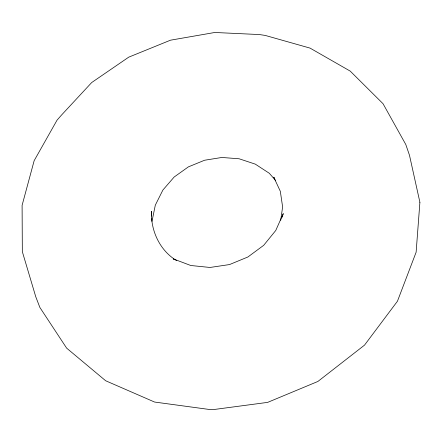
<?xml version="1.0" encoding="UTF-8"?>
<svg xmlns="http://www.w3.org/2000/svg" width="442" height="442" viewBox="0 0 442 442"><rect width="100%" height="100%" fill="white"/><g stroke="black" fill="none" stroke-linecap="round" stroke-linejoin="round"><path stroke-width="0.66" d="M280.709 220.287L282.615 206.928L280.327 191.309L273.742 177.17L274.543 178.225M282.09 217.337L283.267 213.591L275.758 230.475L263.686 245.321L247.896 256.99L229.542 264.559L210.005 267.46L190.773 265.498L173.27 258.885L174.375 259.598M176.634 260.636C159.811 250.498 150.689 230.707 151.457 211.359L151.7 216.055M275.62 180.48L269.272 173.253L255.277 164.126L239.128 158.777L221.873 157.468L204.596 160.236L188.358 166.888L174.159 177.021L162.894 190.032L155.313 205.143L151.976 221.425L151.838 218.74M419.9 202.292L416.126 252.205L397.446 301.223L364.512 345.136L317.886 381.463L267.653 402.375L214.083 409.496L209.696 409.519L154.567 402.043L105.671 380.761L66.654 348.147L39.868 307.439L35.752 296.731L22.327 251.658L22.1 205.326L34.156 160.678L57.024 120.185L61.405 115.18L91.698 82.538L128.732 57.156L170.479 40.194L214.79 32.481L259.421 34.559L265.183 35.415L310.057 48.112L350.241 71.123L383.043 103.726L405.795 144.517L409.491 155.291L419.9 202.292"/></g></svg>
